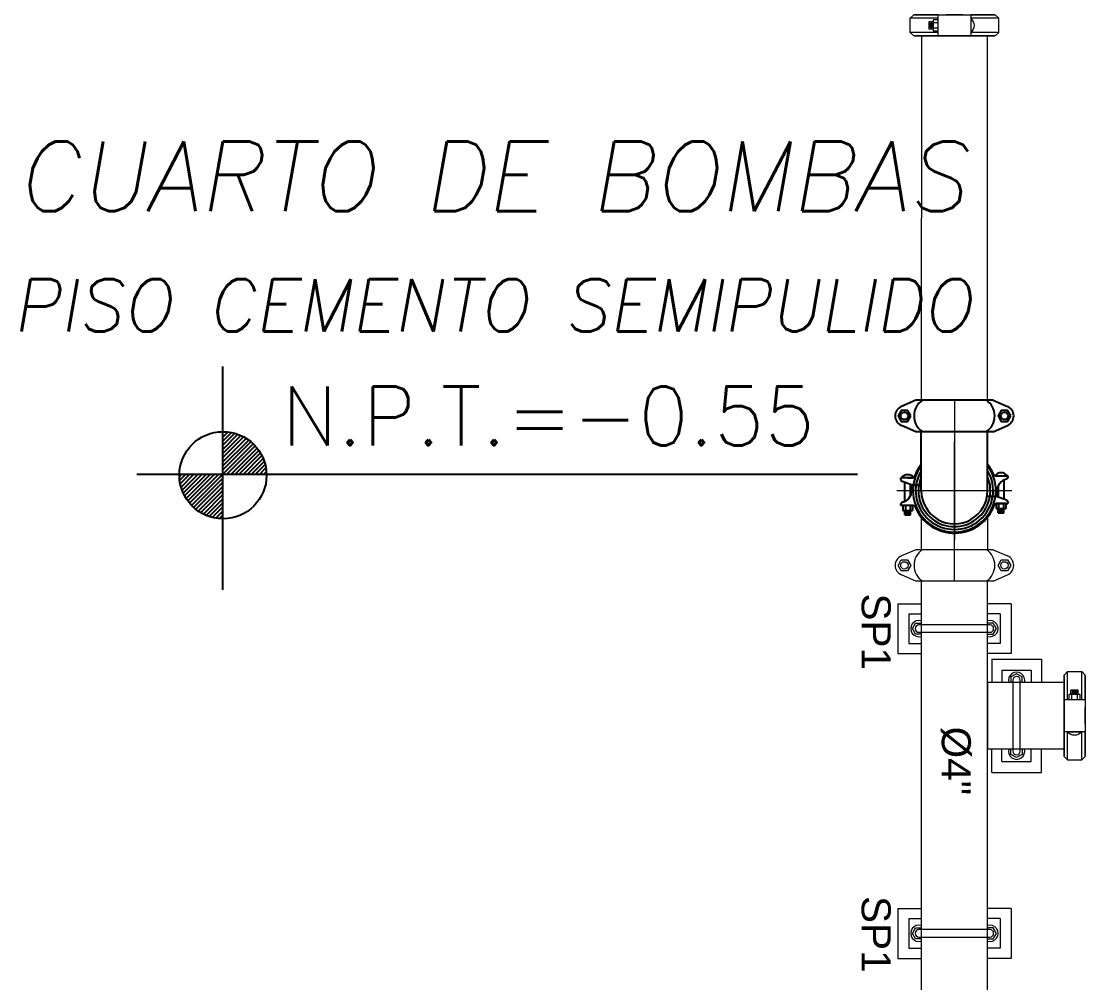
# Model space of a CAD drawing. Header units: millimetres. Extents: x 226317 to 226469, y 8188100 to 8188260.
# Drawn here: x 226391.821 to 226393.658, y 8188236.649 to 8188238.304 of the extents above; entities that cross this region are included whole.
import ezdxf
from ezdxf.enums import TextEntityAlignment as Align

# ---------------------------------------------------------------- set-up
doc = ezdxf.new("R2010")
doc.units = ezdxf.units.MM
doc.linetypes.add('IMPORT-RAYABARRA', pattern=[0.85, 0.3, -0.3, 0, -0.25])
doc.linetypes.add('PHANTOM', pattern=[2.5, 1.25, -0.25, 0.25, -0.25, 0.25, -0.25])
for name, color, linetype, lineweight in [('0-BLOCK-SANIT', 8, 'Continuous', 25), ('@Textos diámetros', 8, 'Continuous', 20), ('P&R_ACI_LÍNEA CENTRAL', 8, 'PHANTOM', 13)]:
    doc.layers.add(name, color=color, linetype=linetype, lineweight=lineweight)
for name, color, linetype in [('00-GTI-Acoples', 8, 'Continuous'), ('A-COTAS INT', 8, 'Continuous'), ('A-NIVELES-NPT', 8, 'Continuous'), ('A-TEXTO-ACABADO PISO', 8, 'Continuous'), ('A-TEXTO-AMBIENTES', 8, 'Continuous'), ('ACCESORIOS Y VALVULAS', 8, 'Continuous'), ('INGEYCON-ACI-VALVULAS', 8, 'Continuous'), ('MQ.TUBERÍA PVC 20mmø', 3, 'IMPORT-RAYABARRA'), ('TEXTOS-AGUA', 8, 'Continuous')]:
    doc.layers.add(name, color=color, linetype=linetype)
doc.styles.add('arial', font='arial.ttf')
doc.styles.add('general', font='arial.ttf')
doc.styles.add('R80', font='romans.shx', dxfattribs={"width": 0.8, "oblique": 15, "height": 0.1})
doc.styles.add('ROMANS', font='ROMANS.shx', dxfattribs={"oblique": 10})

# ---------------------------------------------------------------- blocks, each defined once
blk = doc.blocks.new('A$C363a55df')
at = {"layer": '00-GTI-Acoples', "linetype": 'Continuous', "lineweight": 0, "extrusion": (3.83476e-17, -1, 0)}
for p, q in [((-27.1, 105), (-18.4, 114.3)), ((-18.4, 41.9), (-18.4, 114.3)), ((18.4, 114.3), (-18.4, 114.3)), ((18.4, 41.9), (18.4, 114.3)), ((27.1, 105), (18.4, 114.3)), ((-27.1, 41.9), (-27.1, 105)), ((27.1, 41.9), (27.1, 105)), ((-13.8, 41.9), (-13.8, 55.1)), ((-13.8, 55.1), (-6.7, 55.1)), ((-9, 66), (0.5, 66)), ((-9, 55.1), (-9, 66)), ((-6.7, 41.9), (-6.7, 55.1)), ((-6.7, 55.1), (7.7, 55.1)), ((0.5, 66), (10, 66)), ((7.7, 41.9), (7.7, 55.1)), ((7.7, 55.1), (14.9, 55.1)), ((10, 55.1), (10, 66)), ((14.9, 41.9), (14.9, 55.1)), ((-27.1, 41.9), (-27.1, 21.6)), ((-25.4, 41.9), (-27.1, 41.9)), ((-6.4, 41.9), (-25.4, 41.9)), ((7.4, 41.9), (-6.4, 41.9)), ((26.4, 41.9), (7.4, 41.9)), ((27.1, 41.9), (26.4, 41.9)), ((27.1, 41.9), (27.1, 21.6)), ((-27.1, -21.6), (-27.1, 21.6)), ((27.1, -21.6), (27.1, 21.6)), ((-27.1, -21.6), (-27.1, -41.9)), ((27.1, -21.6), (27.1, -41.9)), ((-27.1, -41.9), (-25.4, -41.9)), ((-27.1, -105), (-27.1, -41.9)), ((-25.4, -41.9), (-6.4, -41.9)), ((-18.4, -114.3), (-18.4, -41.9)), ((-16.8, -42.5), (-16.8, -41.9)), ((-16.8, -42.5), (17.8, -42.5)), ((-6.4, -41.9), (7.4, -41.9)), ((7.4, -41.9), (26.4, -41.9)), ((17.8, -42.5), (17.8, -41.9)), ((18.4, -114.3), (18.4, -41.9)), ((26.4, -41.9), (27.1, -41.9)), ((27.1, -105), (27.1, -41.9)), ((-27.1, -105), (-18.4, -114.3)), ((27.1, -105), (18.4, -114.3)), ((18.4, -114.3), (-18.4, -114.3))]:
    blk.add_line(p, q, dxfattribs=at)
at = {"layer": '00-GTI-Acoples', "linetype": 'Continuous', "lineweight": 0}
for p, q in [((-27.1, 103.1), (-27.1, -103.1)), ((27.1, 103.1), (27.1, -103.1)), ((10, 65.3), (-9, 65.3)), ((10, 59.5), (-9, 59.5)), ((6.5, 62.5), (-6, 62.5)), ((6.5, 56.7), (-6, 56.7))]:
    blk.add_line(p, q, dxfattribs=at)
blk.add_arc((0.5, -27.6), 22.9, 220.8756, 319.1244, dxfattribs=at)
blk = doc.blocks.new('00-Codos')
at = {"layer": '0-BLOCK-SANIT'}
for p, q in [((-0.0852, 0.0379, 0), (-0.0852, 0.0308, 0)), ((-0.0829, 0.0367, 0), (-0.0775, 0.0367, 0)), ((-0.0753, 0.0379, 0), (-0.0753, 0.0308, 0)), ((0.0753, 0.0413, 0), (0.0753, 0.0341, 0)), ((0.0753, 0.0389, 0), (0.0852, 0.0389, 0)), ((0.0775, 0.0401, 0), (0.0829, 0.0401, 0)), ((0.0775, 0.0377, 0), (0.0829, 0.0377, 0)), ((0.0852, 0.0413, 0), (0.0852, 0.0341, 0)), ((-0.0723, 0.0222, 0), (-0.0921, 0.0222, 0)), ((-0.0921, 0.0194, 0), (-0.0921, 0.0222, 0)), ((-0.072, 0.0308, 0), (-0.0885, 0.0308, 0)), ((-0.0885, 0.0222, 0), (-0.0885, 0.0308, 0)), ((-0.0885, 0.0222, 0), (-0.072, 0.0222, 0)), ((-0.0852, 0.0355, 0), (-0.0753, 0.0355, 0)), ((-0.0852, 0.0331, 0), (-0.0753, 0.0331, 0)), ((-0.0844, 0.0222, 0), (-0.0844, 0.0308, 0)), ((-0.0829, 0.0343, 0), (-0.0775, 0.0343, 0)), ((-0.0829, 0.032, 0), (-0.0775, 0.032, 0)), ((-0.0761, 0.0222, 0), (-0.0761, 0.0308, 0)), ((-0.072, 0.0222, 0), (-0.072, 0.0308, 0)), ((0.071, 0.0256, 0), (0.0921, 0.0256, 0)), ((0.072, 0.0256, 0), (0.072, 0.0341, 0)), ((0.0885, 0.0341, 0), (0.072, 0.0341, 0)), ((0.072, 0.0256, 0), (0.0885, 0.0256, 0)), ((0.0753, 0.0365, 0), (0.0852, 0.0365, 0)), ((0.0761, 0.0256, 0), (0.0761, 0.0341, 0)), ((0.0775, 0.0353, 0), (0.0829, 0.0353, 0)), ((0.0844, 0.0256, 0), (0.0844, 0.0341, 0)), ((0.0885, 0.0256, 0), (0.0885, 0.0341, 0)), ((0.0921, 0.0256, 0), (0.0921, 0.0225, 0)), ((-0.0726, 0.0097, 0), (-0.0896, 0.0159, 0)), ((-0.0852, -0.0183, 0), (-0.0852, 0.0143, 0)), ((-0.0753, -0.0081, 0), (-0.0753, 0.0107, 0)), ((-0.0735, 0.0005, 0), (-0.0725, 0.0072, 0)), ((-0.0563, 0.0097, 0), (-0.0726, 0.0097, 0)), ((-0.0564, 0.0092, 0), (-0.0701, 0.0092, 0)), ((-0.0572, 0), (-0.0572, -0.1016, 0)), ((0.0571, 0), (0.0571, -0.1016, 0)), ((0.0753, 0.0081, 0), (0.0753, -0.0107, 0)), ((0.0852, 0.0183, 0), (0.0852, -0.0143, 0)), ((0.0571, -0.0092, 0), (0.0701, -0.0092, 0)), ((0.0571, -0.0097, 0), (0.0726, -0.0097, 0)), ((0.0735, -0.0005, 0), (0.0725, -0.0072, 0)), ((0.0726, -0.0097, 0), (0.0896, -0.0159, 0)), ((-0.0921, -0.0256, 0), (-0.0921, -0.0225, 0)), ((-0.071, -0.0256, 0), (-0.0921, -0.0256, 0)), ((-0.091, -0.0261, 0), (-0.091, -0.0256, 0)), ((0.0802, -0.0222, 0), (0.0723, -0.0222, 0)), ((0.0723, -0.0222, 0), (0.091, -0.0222, 0)), ((0.0723, -0.0222, 0), (0.0921, -0.0222, 0)), ((0.091, -0.0227, 0), (0.091, -0.0222, 0)), ((0.0921, -0.0194, 0), (0.0921, -0.0222, 0)), ((-0.0665, -0.1016), (-0.0913, -0.1123)), ((-0.0665, -0.1016), (0.0665, -0.1016)), ((0.0665, -0.1016), (0.0913, -0.1123)), ((-0.0665, -0.1557), (-0.0913, -0.145)), ((0.0665, -0.1557), (0.0913, -0.145)), ((-0.0665, -0.1557), (0.0665, -0.1557))]:
    blk.add_line(p, q, dxfattribs=at)
at = {"layer": '0-BLOCK-SANIT', "elevation": 0}
for points in [[(-0.0753, 0.0379), (-0.0852, 0.0379)], [(0.0852, 0.0413), (0.0753, 0.0413)]]:
    blk.add_lwpolyline(points, dxfattribs=at)
at = {"layer": '0-BLOCK-SANIT'}
for points in [[(-0.0971, -0.1287), (-0.0916, -0.1382), (-0.0806, -0.1382), (-0.0751, -0.1287), (-0.0806, -0.1191), (-0.0916, -0.1191)], [(0.0751, -0.1287), (0.0806, -0.1382), (0.0916, -0.1382), (0.0971, -0.1287), (0.0916, -0.1191), (0.0806, -0.1191)]]:
    blk.add_lwpolyline(points, close=True, dxfattribs=at)
for centre in [(-0.0861, -0.1287), (0.0861, -0.1287)]:
    blk.add_circle(centre, 0.00635, dxfattribs=at)
for centre, radius, start, end in [((0, 0, 0), 0.0714, 323.1301, 216.8699), ((0, 0, 0), 0.073, 22.4719, 160.2187), ((0, 0, 0), 0.0667, 328.9973, 211.0027), ((0, 0, 0), 0.0619, 337.3801, 202.6199), ((0, 0, 0), 0.0571, 359.9984, 180.0017), ((-0.0883, 0.0194, 0), 0.00381, 180, 250.0898), ((-0.0723, 0.026, 0), 0.00381, 270, 340.2187), ((0.071, 0.0294, 0), 0.00381, 202.4719, 270), ((0.0945, -0.0005, 0), 0.0211, 103.673, 180), ((0.0895, 0.0225, 0), 0.00254, 270, 0), ((-0.0945, 0.0005, 0), 0.0211, 283.673, 0), ((-0.0701, 0.0067, 0), 0.00254, 90, 166.9446), ((0.0701, -0.0067, 0), 0.00254, 270, 346.9446), ((0.0883, -0.0194, 0), 0.00381, 0, 70.0898), ((-0.0895, -0.0225, 0), 0.00254, 90, 180), ((-0.0802, -0.0164, 0), 0.0144, 221.9743, 318.0257), ((-0.071, -0.0294, 0), 0.00381, 22.4719, 90), ((0, 0, 0), 0.073, 202.4719, 218.5), ((0, 0, 0), 0.073, 321.5, 340.2187), ((0.0723, -0.026, 0), 0.00381, 90, 160.2187), ((0.0802, -0.0131, 0), 0.0144, 223.9881, 318.0257), ((-0.0369, -0.1287), 0.0326, 123.9872, 236.0128), ((0.0369, -0.1287), 0.0326, 303.9872, 56.0128), ((-0.0842, -0.1287), 0.0178, 113.4, 246.6), ((0.0842, -0.1287), 0.0178, 293.4, 66.6)]:
    blk.add_arc(centre, radius, start, end, dxfattribs=at)
at = {"layer": 'P&R_ACI_LÍNEA CENTRAL', "ltscale": 1.5}
for p, q in [((0, -0.1557, 0), (0, 0.0846)), ((-0.0991, 0), (0.0991, 0))]:
    blk.add_line(p, q, dxfattribs=at)
blk = doc.blocks.new('ASDA')
at = {"layer": '0-BLOCK-SANIT', "color": 8, "lineweight": 0}
for p, q in [((-2.3073, -3.2825, 0), (-2.3073, -3.3387, 0)), ((-2.193, -3.2825, 0), (-2.193, -3.3387, 0)), ((-2.3166, -3.3387, 0), (-2.3414, -3.3494, 0)), ((-2.1837, -3.3387, 0), (-2.3166, -3.3387, 0)), ((-2.1837, -3.3387, 0), (-2.1589, -3.3494, 0)), ((-2.3166, -3.3928, 0), (-2.3414, -3.3821, 0)), ((-2.1837, -3.3928, 0), (-2.3166, -3.3928, 0)), ((-2.1837, -3.3928, 0), (-2.1589, -3.3821, 0))]:
    blk.add_line(p, q, dxfattribs=at)
at = {"layer": '0-BLOCK-SANIT', "color": 8, "lineweight": 0, "elevation": 0}
for points in [[(-2.1932, -3.0814), (-2.193, -2.4538), (-2.307, -2.4538), (-2.3072, -3.0814)], [(-2.3253, -3.3657), (-2.3308, -3.3753), (-2.3418, -3.3753), (-2.3473, -3.3657), (-2.3418, -3.3562), (-2.3308, -3.3562)], [(-2.1531, -3.3657), (-2.1586, -3.3753), (-2.1696, -3.3753), (-2.1751, -3.3657), (-2.1696, -3.3562), (-2.1586, -3.3562)], [(-2.1932, -3.5676), (-2.1932, -3.6816), (-2.061, -3.6816), (-2.061, -3.5676)]]:
    blk.add_lwpolyline(points, close=True, dxfattribs=at)
blk.add_lwpolyline([(-2.1932, -5.2564), (-2.1932, -3.3928), (-2.3072, -3.3928), (-2.3072, -5.2564)], dxfattribs=at)
at = {"layer": '0-BLOCK-SANIT', "color": 8, "lineweight": 0}
for centre in [(-2.3363, -3.3657, 0), (-2.1641, -3.3657, 0)]:
    blk.add_circle(centre, 0.00635, dxfattribs=at)
for centre, radius, start, end in [((-2.2871, -3.3657, 0), 0.0326, 123.9872, 236.0128), ((-2.2132, -3.3657, 0), 0.0326, 303.9872, 56.0128), ((-2.3344, -3.3657, 0), 0.0178, 113.4, 246.6), ((-2.166, -3.3657, 0), 0.0178, 293.4, 66.6)]:
    blk.add_arc(centre, radius, start, end, dxfattribs=at)
at = {"layer": 'INGEYCON-ACI-VALVULAS', "color": 8, "lineweight": 0}
for p, q in [((-2.3477, -3.4321, 0), (-2.3477, -3.5, 0)), ((-2.3477, -3.4321, 0), (-2.3072, -3.4321, 0.0002)), ((-2.1527, -3.4321, 0), (-2.1932, -3.4321, 0.0002)), ((-2.1527, -3.4321, 0), (-2.1527, -3.4492, 0)), ((-2.3289, -3.4492, 0), (-2.3289, -3.5, 0)), ((-2.3289, -3.4492, 0.0002), (-2.3072, -3.4492, 0.0002)), ((-2.1715, -3.4492, 0.0002), (-2.1932, -3.4492, 0.0002)), ((-2.1715, -3.4492, 0), (-2.1715, -3.5, 0)), ((-2.1527, -3.4492, 0), (-2.1527, -3.5177, 0)), ((-2.3224, -3.4746, 0), (-2.3169, -3.465, 0)), ((-2.3169, -3.465, 0), (-2.3072, -3.465, 0)), ((-2.189, -3.4682, 0), (-2.3113, -3.4682, 0)), ((-2.1835, -3.465, 0), (-2.1932, -3.465, 0)), ((-2.1779, -3.4746, 0), (-2.1835, -3.465, 0)), ((-2.3169, -3.4842, 0), (-2.3224, -3.4746, 0)), ((-2.3072, -3.4842, 0), (-2.3169, -3.4842, 0)), ((-2.3113, -3.4809, 0), (-2.189, -3.4809, 0)), ((-2.1932, -3.4842, 0), (-2.1835, -3.4842, 0)), ((-2.1835, -3.4842, 0), (-2.1779, -3.4746, 0)), ((-2.3477, -3.5, 0), (-2.3477, -3.5177, 0)), ((-2.3289, -3.5, 0.0002), (-2.3072, -3.5, 0.0002)), ((-2.1715, -3.5, 0.0002), (-2.1932, -3.5, 0.0002)), ((-2.3477, -3.5177, 0), (-2.3072, -3.5177, 0.0002)), ((-2.1527, -3.5177, 0), (-2.1932, -3.5177, 0)), ((-2.1857, -3.5271, 0), (-2.1686, -3.5271, 0)), ((-2.1857, -3.5271, 0), (-2.1857, -3.5676, 0.0001)), ((-2.1686, -3.5271, 0), (-2.1001, -3.5271, 0)), ((-2.1001, -3.5271, 0), (-2.1001, -3.5676, 0)), ((-2.1686, -3.5459, 0), (-2.1178, -3.5459, 0)), ((-2.1686, -3.5459, 0.0001), (-2.1686, -3.5676, 0.0001)), ((-2.1432, -3.5523, 0), (-2.1528, -3.5579, 0)), ((-2.1528, -3.5579, 0), (-2.1528, -3.5676, 0)), ((-2.1495, -3.5634, 0), (-2.1495, -3.6857, 0)), ((-2.1336, -3.5579, 0), (-2.1432, -3.5523, 0)), ((-2.1368, -3.6857, 0), (-2.1368, -3.5634, 0)), ((-2.1336, -3.5676, 0), (-2.1336, -3.5579, 0)), ((-2.1178, -3.5459, 0.0002), (-2.1178, -3.5676, 0.0002)), ((-2.1857, -3.7221, 0), (-2.1857, -3.6816, 0.0002)), ((-2.1686, -3.7033, 0.0002), (-2.1686, -3.6816, 0.0002)), ((-2.1528, -3.6913, 0), (-2.1528, -3.6816, 0)), ((-2.1432, -3.6968, 0), (-2.1528, -3.6913, 0)), ((-2.1336, -3.6913, 0), (-2.1432, -3.6968, 0)), ((-2.1336, -3.6816, 0), (-2.1336, -3.6913, 0)), ((-2.1178, -3.7033, 0.0002), (-2.1178, -3.6816, 0.0002)), ((-2.1001, -3.7221, 0), (-2.1001, -3.6816, 0.0002)), ((-2.1686, -3.7033, 0), (-2.1178, -3.7033, 0)), ((-2.1857, -3.7221, 0), (-2.1178, -3.7221, 0)), ((-2.1178, -3.7221, 0), (-2.1001, -3.7221, 0)), ((-2.3477, -3.9568, 0), (-2.3477, -4.0247, 0)), ((-2.3477, -3.9568, 0), (-2.3072, -3.9568, 0)), ((-2.1527, -3.9568, 0), (-2.1932, -3.9568, 0)), ((-2.1527, -3.9568, 0), (-2.1527, -4.0424, 0)), ((-2.3289, -3.9739, 0), (-2.3289, -4.0247, 0)), ((-2.3289, -3.9739, 0), (-2.3072, -3.9739, 0)), ((-2.1715, -3.9739, 0), (-2.1932, -3.9739, 0)), ((-2.1715, -3.9739, 0), (-2.1715, -4.0247, 0)), ((-2.3224, -3.9993, 0), (-2.3169, -3.9897, 0)), ((-2.3169, -4.0089, 0), (-2.3224, -3.9993, 0)), ((-2.3169, -3.9897, 0), (-2.3072, -3.9897, 0)), ((-2.189, -3.9929, 0), (-2.3113, -3.9929, 0)), ((-2.1835, -3.9897, 0), (-2.1932, -3.9897, 0)), ((-2.1779, -3.9993, 0), (-2.1835, -3.9897, 0)), ((-2.1835, -4.0089, 0), (-2.1779, -3.9993, 0)), ((-2.3072, -4.0089, 0), (-2.3169, -4.0089, 0)), ((-2.3113, -4.0056, 0), (-2.189, -4.0056, 0)), ((-2.1932, -4.0089, 0), (-2.1835, -4.0089, 0)), ((-2.3477, -4.0247, 0), (-2.3477, -4.0424, 0)), ((-2.3289, -4.0247, 0), (-2.3072, -4.0247, 0)), ((-2.1715, -4.0247, 0), (-2.1932, -4.0247, 0)), ((-2.3477, -4.0424, 0), (-2.3072, -4.0424, 0)), ((-2.1527, -4.0424, 0), (-2.1932, -4.0424, 0))]:
    blk.add_line(p, q, dxfattribs=at)
for centre, radius, start, end in [((-2.3113, -3.4746, 0), 0.014, 72.7825, 287.2175), ((-2.3113, -3.4746, 0), 0.00636, 90, 270), ((-2.189, -3.4746, 0), 0.014, 252.7825, 107.2175), ((-2.189, -3.4746, 0), 0.00636, 270, 90), ((-2.1432, -3.5634, 0), 0.014, 342.7825, 197.2175), ((-2.1432, -3.5634, 0), 0.00636, 0, 180), ((-2.1432, -3.6857, 0), 0.014, 162.7825, 17.2175), ((-2.1432, -3.6857, 0), 0.00636, 180, 0), ((-2.3113, -3.9993, 0), 0.014, 72.7825, 287.2175), ((-2.189, -3.9993, 0), 0.014, 252.7825, 107.2175), ((-2.3113, -3.9993, 0), 0.00636, 90, 270), ((-2.189, -3.9993, 0), 0.00636, 270, 90)]:
    blk.add_arc(centre, radius, start, end, dxfattribs=at)
at = {"layer": 'P&R_ACI_LÍNEA CENTRAL', "color": 8, "lineweight": 0, "ltscale": 1.5}
for p, q in [((-2.2502, -3.3928, 0), (-2.2502, -3.1525, 0)), ((-2.1511, -3.2371, 0), (-2.3493, -3.2371, 0))]:
    blk.add_line(p, q, dxfattribs=at)
at = {"layer": '00-GTI-Acoples', "color": 8, "linetype": 'Continuous', "lineweight": 0, "xscale": -0.0006666666666666666, "yscale": 0.0006666666666666666, "zscale": 0.0006666666666666666}
for p, rotation in [((-2.25, -2.4358, 0), 89.99996578971364), ((-2.043, -3.6246, 0), 359.9999999999999)]:
    blk.add_blockref('A$C363a55df', p, dxfattribs=dict(at, rotation=rotation))
at = {"layer": 'ACCESORIOS Y VALVULAS', "color": 8, "linetype": 'Continuous', "lineweight": 0, "rotation": 180}
blk.add_blockref('00-Codos', (-2.2502, -3.2371, 0), dxfattribs=at)
at = {"layer": '@Textos diámetros', "color": 8, "lineweight": 0, "char_height": 0.05, "attachment_point": 1, "rotation": 270, "style": 'general'}
for insert in [(-2.3599, -3.414, 0.0001), (-2.3599, -3.935, 0.0001)]:
    blk.add_mtext('SP1', dxfattribs=dict(at, insert=insert))
at = {"layer": 'TEXTOS-AGUA', "color": 8, "lineweight": 0, "insert": (-2.222, -3.7023, 0), "char_height": 0.05, "width": 0.336467, "attachment_point": 2, "rotation": 270, "style": 'arial'}
blk.add_mtext('\\A1;{\\W1;Ø4"}', dxfattribs=at)
blk = doc.blocks.new('SIM NIVEL PLANTA')
at = {"linetype": 'Continuous'}
h = blk.add_hatch(dxfattribs=at)
h.set_pattern_fill('_USER', color=256, scale=0.099996, angle=45, style=0, pattern_type=0)
h.set_pattern_definition([(45, (35396.10581, 26516.4892), (-0.0707080889, 0.0707080889), [])])
h.paths.add_polyline_path([(-17.032, 0), (-15.532, 0, 0.409209), (-17.032, 1.474)])
h.paths.add_polyline_path([(-18.532, 0, 0.419236), (-17.032, -1.526), (-17.032, 0)])
for p, q in [((-17.032, -3.975), (-17.032, 3.716)), ((4.813, 0), (-20, 0))]:
    blk.add_line(p, q)
blk.add_circle((-17.032, -0.026), 1.5, dxfattribs=at)
at = {"style": 'R80'}
blk.add_attdef('N.P.T.+0.00', text='', height=2.03, dxfattribs=at).set_placement((-5.827, 2.015), align=Align.MIDDLE_CENTER)
blk = doc.blocks.new('TEXTOSSS')
at = {"layer": 'A-NIVELES-NPT', "xscale": 0.05, "yscale": 0.05, "zscale": 0.05}
blk.add_blockref('SIM NIVEL PLANTA', (-74.7895, 36.1158), dxfattribs=at).add_auto_attribs({'N.P.T.+0.00': 'N.P.T.=-0.55'})
at = {"layer": 'A-TEXTO-ACABADO PISO', "color": 8, "lineweight": 0, "insert": (-75.1782, 36.4522), "char_height": 0.09, "attachment_point": 2, "style": 'ROMANS'}
blk.add_mtext_dynamic_manual_height_columns('PISO CEMENTO SEMIPULIDO ', width=1.586307, gutter_width=12.5, heights=[0], dxfattribs=at)
at = {"layer": 'A-TEXTO-AMBIENTES', "color": 8, "lineweight": 0, "insert": (-75.1792, 36.629), "char_height": 0.12, "width": 3.748922, "attachment_point": 5, "style": 'ROMANS'}
blk.add_mtext('CUARTO DE BOMBAS', dxfattribs=at)
blk = doc.blocks.new('arq. estac.')
blk.add_blockref('ASDA', (226691.0991, 8188245.3789, 0))
at = {"layer": 'A-COTAS INT'}
blk.add_blockref('TEXTOSSS', (226763.231, 8188206.0539), dxfattribs=at)

msp = doc.modelspace()

# ---------------------------------------------------------------- block references
msp.add_blockref('arq. estac.', (-295.422, -4.6455))

# ---------------------------------------------------------------- next in the draw order: linework, layer by layer
at = {"layer": 'MQ.TUBERÍA PVC 20mmø', "ltscale": 0.5}
msp.add_arc((226390.123, 8188238.1122), 3.8257, 310.764, 45.5869, dxfattribs=at)

doc.saveas('drawing.dxf')
